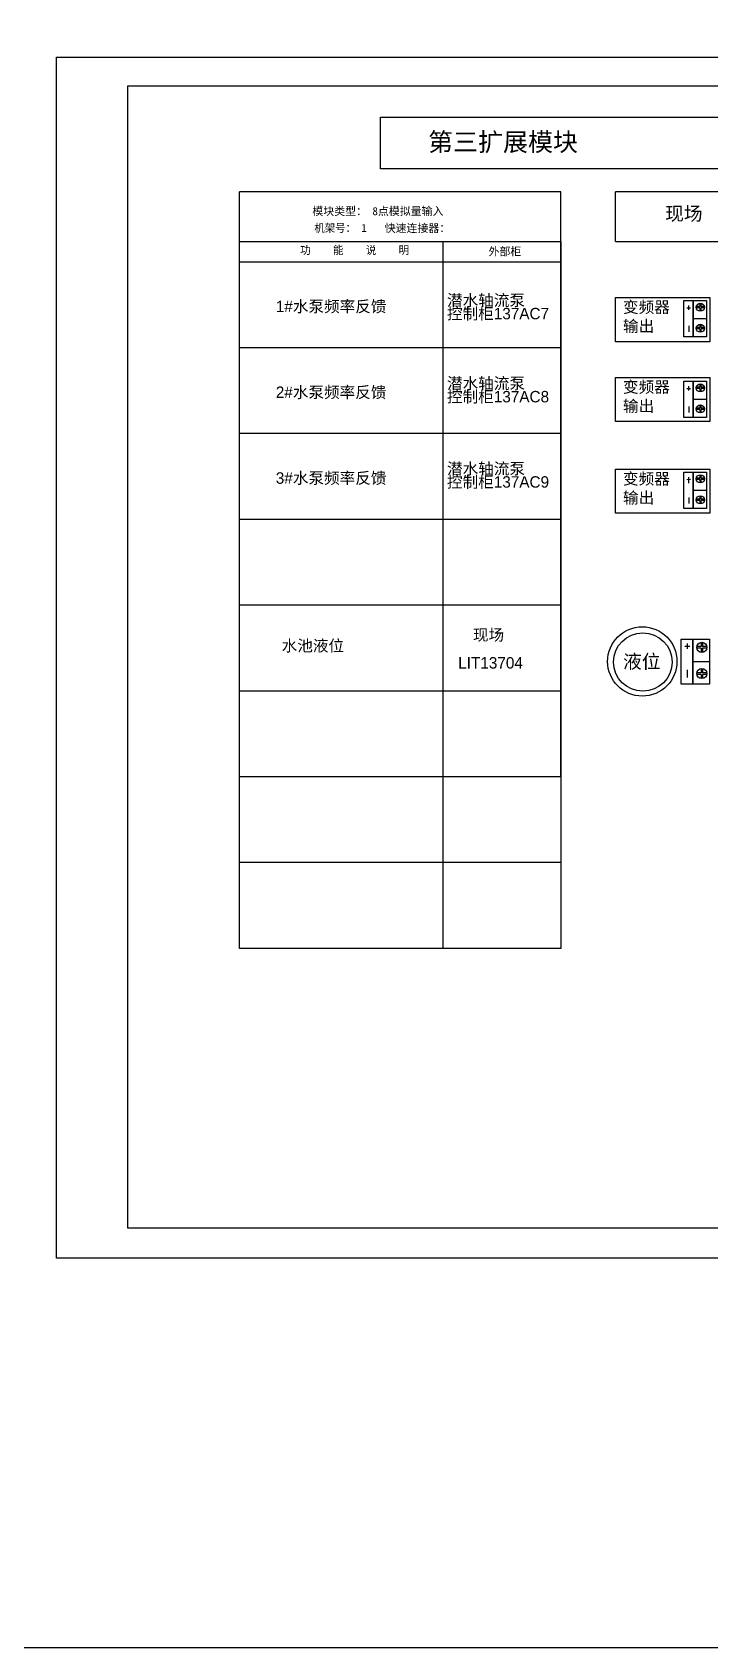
# Model space of a CAD drawing. Header units: millimetres. Extents: x 201 to 11482, y -7821 to 251.
# Drawn here: x 6234 to 6470, y -5888 to -5323 of the extents above; entities that cross this region are included whole.
import ezdxf

# ---------------------------------------------------------------- set-up
doc = ezdxf.new("R2010")
doc.units = ezdxf.units.MM
for name, color, linetype in [('02', 7, 'Continuous'), ('LINE_THIN', 2, 'Continuous'), ('TEXT', 6, 'Continuous')]:
    doc.layers.add(name, color=color, linetype=linetype)

msp = doc.modelspace()

# ---------------------------------------------------------------- linework, layer by layer
for p, q in [((6267.069, -5741.126), (6267.069, -5341.582)), ((6267.069, -5341.582), (6829.173, -5341.582)), ((6306.1, -5643.283), (6306.1, -5378.727)), ((6418.338, -5378.727), (6306.1, -5378.727)), ((6418.338, -5582.973), (6418.338, -5378.727)), ((6667.258, -5378.727), (6437.5, -5378.727)), ((6437.5, -5396.046), (6437.5, -5378.727)), ((6306.1, -5396.046), (6418.338, -5396.046)), ((6377.175, -5396.046), (6377.175, -5643.283)), ((6418.338, -5396.046), (6418.338, -5643.283)), ((6437.5, -5396.046), (6667.258, -5396.046)), ((6418.338, -5403.239), (6306.1, -5403.239)), ((6418.338, -5433.244), (6306.1, -5433.244)), ((6418.338, -5463.25), (6306.1, -5463.25)), ((6418.338, -5493.255), (6306.1, -5493.255)), ((6418.338, -5523.261), (6306.1, -5523.261)), ((6418.338, -5553.266), (6306.1, -5553.266)), ((6418.338, -5583.272), (6306.1, -5583.272)), ((6418.338, -5613.277), (6306.1, -5613.277)), ((6418.338, -5643.283), (6306.1, -5643.283))]:
    msp.add_line(p, q)
for points in [[(741.178, -4154.422), (11482.36, -4154.422), (11482.36, -5887.788), (741.178, -5887.788)], [(6355.314, -5352.591), (6724.396, -5352.591), (6724.396, -5370.712), (6355.314, -5370.712)], [(6470.465, -5431.093), (6437.5, -5431.093), (6437.5, -5415.663), (6470.465, -5415.663)], [(6470.465, -5459.026), (6437.5, -5459.026), (6437.5, -5443.596), (6470.465, -5443.596)], [(6470.465, -5491.104), (6437.5, -5491.104), (6437.5, -5475.674), (6470.465, -5475.674)]]:
    msp.add_lwpolyline(points, close=True)
at = {"layer": '02', "lineweight": -2}
for p, q in [((6462.378, -5419.23), (6463.741, -5419.216)), ((6463.095, -5419.978), (6463.095, -5418.481)), ((6463.284, -5427.645), (6463.284, -5425.541)), ((6464.611, -5423.036), (6469.287, -5423.036)), ((6462.378, -5447.435), (6463.741, -5447.421)), ((6463.095, -5448.184), (6463.095, -5446.686)), ((6463.284, -5455.85), (6463.284, -5453.746)), ((6464.611, -5451.241), (6469.287, -5451.241)), ((6462.378, -5479.245), (6463.741, -5479.231)), ((6463.095, -5480.596), (6463.095, -5478.492)), ((6463.095, -5479.994), (6463.095, -5478.497)), ((6464.611, -5483.047), (6469.287, -5483.047)), ((6463.284, -5487.66), (6463.284, -5485.557)), ((6461.716, -5537.612), (6463.42, -5537.594)), ((6462.612, -5538.548), (6462.612, -5536.676)), ((6462.609, -5548.527), (6462.609, -5545.897)), ((6464.503, -5542.98), (6470.348, -5542.98))]:
    msp.add_line(p, q, dxfattribs=at)
at = {"layer": '02'}
for p, q in [((6466.907, -5418.824), (6465.732, -5418.824)), ((6466.907, -5419.266), (6465.732, -5419.266)), ((6466.907, -5417.65), (6466.907, -5418.824)), ((6466.907, -5419.266), (6466.907, -5420.44)), ((6467.348, -5417.65), (6467.348, -5418.824)), ((6468.522, -5418.824), (6467.348, -5418.824)), ((6467.348, -5419.266), (6467.348, -5420.44)), ((6468.522, -5419.266), (6467.348, -5419.266)), ((6466.907, -5426.166), (6465.732, -5426.166)), ((6466.907, -5426.607), (6465.732, -5426.607)), ((6466.907, -5424.992), (6466.907, -5426.166)), ((6466.907, -5426.607), (6466.907, -5427.781)), ((6467.348, -5424.992), (6467.348, -5426.166)), ((6468.522, -5426.166), (6467.348, -5426.166)), ((6467.348, -5426.607), (6467.348, -5427.781)), ((6468.522, -5426.607), (6467.348, -5426.607)), ((6466.907, -5447.03), (6465.732, -5447.03)), ((6466.907, -5447.471), (6465.732, -5447.471)), ((6466.907, -5445.855), (6466.907, -5447.03)), ((6466.907, -5447.471), (6466.907, -5448.645)), ((6467.348, -5445.855), (6467.348, -5447.03)), ((6468.522, -5447.03), (6467.348, -5447.03)), ((6467.348, -5447.471), (6467.348, -5448.645)), ((6468.522, -5447.471), (6467.348, -5447.471)), ((6466.907, -5454.371), (6465.732, -5454.371)), ((6466.907, -5454.812), (6465.732, -5454.812)), ((6466.907, -5453.197), (6466.907, -5454.371)), ((6466.907, -5454.812), (6466.907, -5455.986)), ((6467.348, -5453.197), (6467.348, -5454.371)), ((6468.522, -5454.371), (6467.348, -5454.371)), ((6467.348, -5454.812), (6467.348, -5455.986)), ((6468.522, -5454.812), (6467.348, -5454.812)), ((6466.907, -5478.835), (6465.732, -5478.835)), ((6466.907, -5477.661), (6466.907, -5478.835)), ((6467.348, -5477.661), (6467.348, -5478.835)), ((6468.522, -5478.835), (6467.348, -5478.835)), ((6466.907, -5479.277), (6465.732, -5479.277)), ((6466.907, -5479.277), (6466.907, -5480.451)), ((6467.348, -5479.277), (6467.348, -5480.451)), ((6468.522, -5479.277), (6467.348, -5479.277)), ((6466.907, -5486.177), (6465.732, -5486.177)), ((6466.907, -5486.618), (6465.732, -5486.618)), ((6466.907, -5485.003), (6466.907, -5486.177)), ((6466.907, -5486.618), (6466.907, -5487.792)), ((6467.348, -5485.003), (6467.348, -5486.177)), ((6468.522, -5486.177), (6467.348, -5486.177)), ((6467.348, -5486.618), (6467.348, -5487.792)), ((6468.522, -5486.618), (6467.348, -5486.618)), ((6467.373, -5537.716), (6465.905, -5537.716)), ((6467.373, -5538.267), (6465.905, -5538.267)), ((6467.373, -5536.248), (6467.373, -5537.716)), ((6467.373, -5538.267), (6467.373, -5539.735)), ((6467.924, -5536.248), (6467.924, -5537.716)), ((6469.392, -5537.716), (6467.924, -5537.716)), ((6467.924, -5538.267), (6467.924, -5539.735)), ((6469.392, -5538.267), (6467.924, -5538.267)), ((6467.373, -5546.893), (6465.905, -5546.893)), ((6467.373, -5545.425), (6467.373, -5546.893)), ((6467.924, -5545.425), (6467.924, -5546.893)), ((6469.392, -5546.893), (6467.924, -5546.893)), ((6467.373, -5547.445), (6465.905, -5547.445)), ((6467.373, -5547.445), (6467.373, -5548.912)), ((6467.924, -5547.445), (6467.924, -5548.912)), ((6469.392, -5547.445), (6467.924, -5547.445))]:
    msp.add_line(p, q, dxfattribs=at)
at = {"layer": '02', "lineweight": -2}
for points in [[(6464.611, -5429.365), (6461.386, -5429.365), (6461.386, -5416.707), (6464.611, -5416.707)], [(6464.611, -5416.707), (6469.287, -5416.707), (6469.287, -5429.369), (6464.611, -5429.369)], [(6464.611, -5457.57), (6461.386, -5457.57), (6461.386, -5444.912), (6464.611, -5444.912)], [(6464.611, -5444.912), (6469.287, -5444.912), (6469.287, -5457.574), (6464.611, -5457.574)], [(6464.611, -5489.376), (6461.386, -5489.376), (6461.386, -5476.718), (6464.611, -5476.718)], [(6464.611, -5476.718), (6469.287, -5476.718), (6469.287, -5489.38), (6464.611, -5489.38)], [(6464.503, -5550.891), (6460.472, -5550.891), (6460.472, -5535.069), (6464.503, -5535.069)], [(6464.503, -5535.069), (6470.348, -5535.069), (6470.348, -5550.897), (6464.503, -5550.897)]]:
    msp.add_lwpolyline(points, close=True, dxfattribs=at)
at = {"layer": '02'}
for centre, radius in [((6467.127, -5419.045), 1.412), ((6467.127, -5426.387), 1.412), ((6467.127, -5447.25), 1.412), ((6467.127, -5454.592), 1.412), ((6467.127, -5479.056), 1.412), ((6467.127, -5486.398), 1.412), ((6467.649, -5537.992), 1.765), ((6467.649, -5547.169), 1.765)]:
    msp.add_circle(centre, radius, dxfattribs=at)
at = {"layer": '02', "lineweight": -2}
for centre, radius in [((6446.849, -5542.92), 12.116), ((6447.059, -5543.109), 10.22)]:
    msp.add_circle(centre, radius, dxfattribs=at)
at = {"layer": 'LINE_THIN'}
for p, q in [((6242.069, -5751.582), (6242.069, -5331.582)), ((6242.069, -5331.582), (6839.377, -5331.582)), ((6839.377, -5751.582), (6242.069, -5751.582))]:
    msp.add_line(p, q, dxfattribs=at)
at = {"layer": 'TEXT', "color": 0}
msp.add_line((6829.173, -5741.126), (6267.069, -5741.126), dxfattribs=at)

# ---------------------------------------------------------------- texts
at = {"color": 6, "attachment_point": 1}
for s, insert, char_height, width in [('{\\fËÎÌå|b0|i0|c134|p2;\\H0.8x;第三扩展模块}', (6371.975, -5358.051), 8, 54.3121), ('{\\fËÎÌå|b0|i0|c134|p2;\\H0.8x;现场}', (6454.839, -5383.895), 6, 71.77609), ('{\\fￋￎￌ￥|b0|i0|c134|p2;\\H0.8x;1#水泵频率反馈}', (6318.737, -5416.765), 5, 71.77609), ('{\\fËÎÌå|b0|i0|c134|p2;\\H0.8x;变频器\\P输出}', (6440.099, -5416.995), 5, 71.77609), ('{\\fËÎÌå|b0|i0|c134|p2;\\H0.8x;变频器\\P输出}', (6440.099, -5444.929), 5, 71.77609), ('{\\fￋￎￌ￥|b0|i0|c134|p2;\\H0.8x;2#水泵频率反馈}', (6318.737, -5446.77), 5, 71.77609), ('{\\fￋￎￌ￥|b0|i0|c134|p2;\\H0.8x;3#水泵频率反馈}', (6318.737, -5476.776), 5, 71.77609), ('{\\fËÎÌå|b0|i0|c134|p2;\\H0.8x;变频器\\P输出}', (6440.099, -5477.006), 5, 71.77609), ('{\\fËÎÌå|b0|i0|c134|p2;\\H0.8x;水池液位}', (6320.791, -5535.403), 5, 71.77609), ('{\\fËÎÌå|b0|i0|c134|p2;\\H0.8x;现场}', (6387.653, -5531.61), 5, 71.24785), ('{\\fￋￎￌ￥|b0|i0|c134|p2;\\H0.8x;LIT13704}', (6382.506, -5541.401), 5, 35.83215), ('{\\fËÎÌå|b0|i0|c134|p2;\\H0.8x;液位}', (6440.119, -5540.541), 6, 71.77609)]:
    msp.add_mtext(s, dxfattribs=dict(at, insert=insert, char_height=char_height, width=width))
at = {"color": 1, "char_height": 2.8, "attachment_point": 1}
for s, insert, width in [('{\\fËÎÌå|b0|i0|c134|p2;模块类型：\\ftxt|b0|i0|c134|p2; 8\\fËÎÌå|b0|i0|c134|p2;点模拟量输入}', (6331.53, -5384.057), 73.22662), ('机架号： 1', (6332.192, -5389.935), 21.15123), ('{\\fËÎÌå|b0|i0|c134|p2;快速连接器：}', (6356.797, -5389.977), 43.89667)]:
    msp.add_mtext(s, dxfattribs=dict(at, insert=insert, width=width))
at = {"char_height": 2.8, "attachment_point": 1}
for s, insert, width in [('{\\T3.15;功能说明 }', (6327.291, -5397.693), 43.29369), ('{\\fËÎÌå|b0|i0|c134|p2;外部柜\\ftxt|b0|i0|c134|p2; }', (6393.109, -5398.162), 13.86985)]:
    msp.add_mtext(s, dxfattribs=dict(at, insert=insert, width=width))
at = {"color": 6, "char_height": 5, "width": 71.24785, "attachment_point": 1, "line_spacing_factor": 0.7}
for s, insert in [('{\\fËÎÌå|b0|i0|c134|p2;\\H0.8x;潜水轴流泵\\P控制柜137AC7}', (6378.573, -5414.61)), ('{\\fËÎÌå|b0|i0|c134|p2;\\H0.8x;潜水轴流泵\\P控制柜137AC8}', (6378.573, -5443.653)), ('{\\fËÎÌå|b0|i0|c134|p2;\\H0.8x;潜水轴流泵\\P控制柜137AC9}', (6378.573, -5473.474))]:
    msp.add_mtext(s, dxfattribs=dict(at, insert=insert))

doc.saveas('drawing.dxf')
